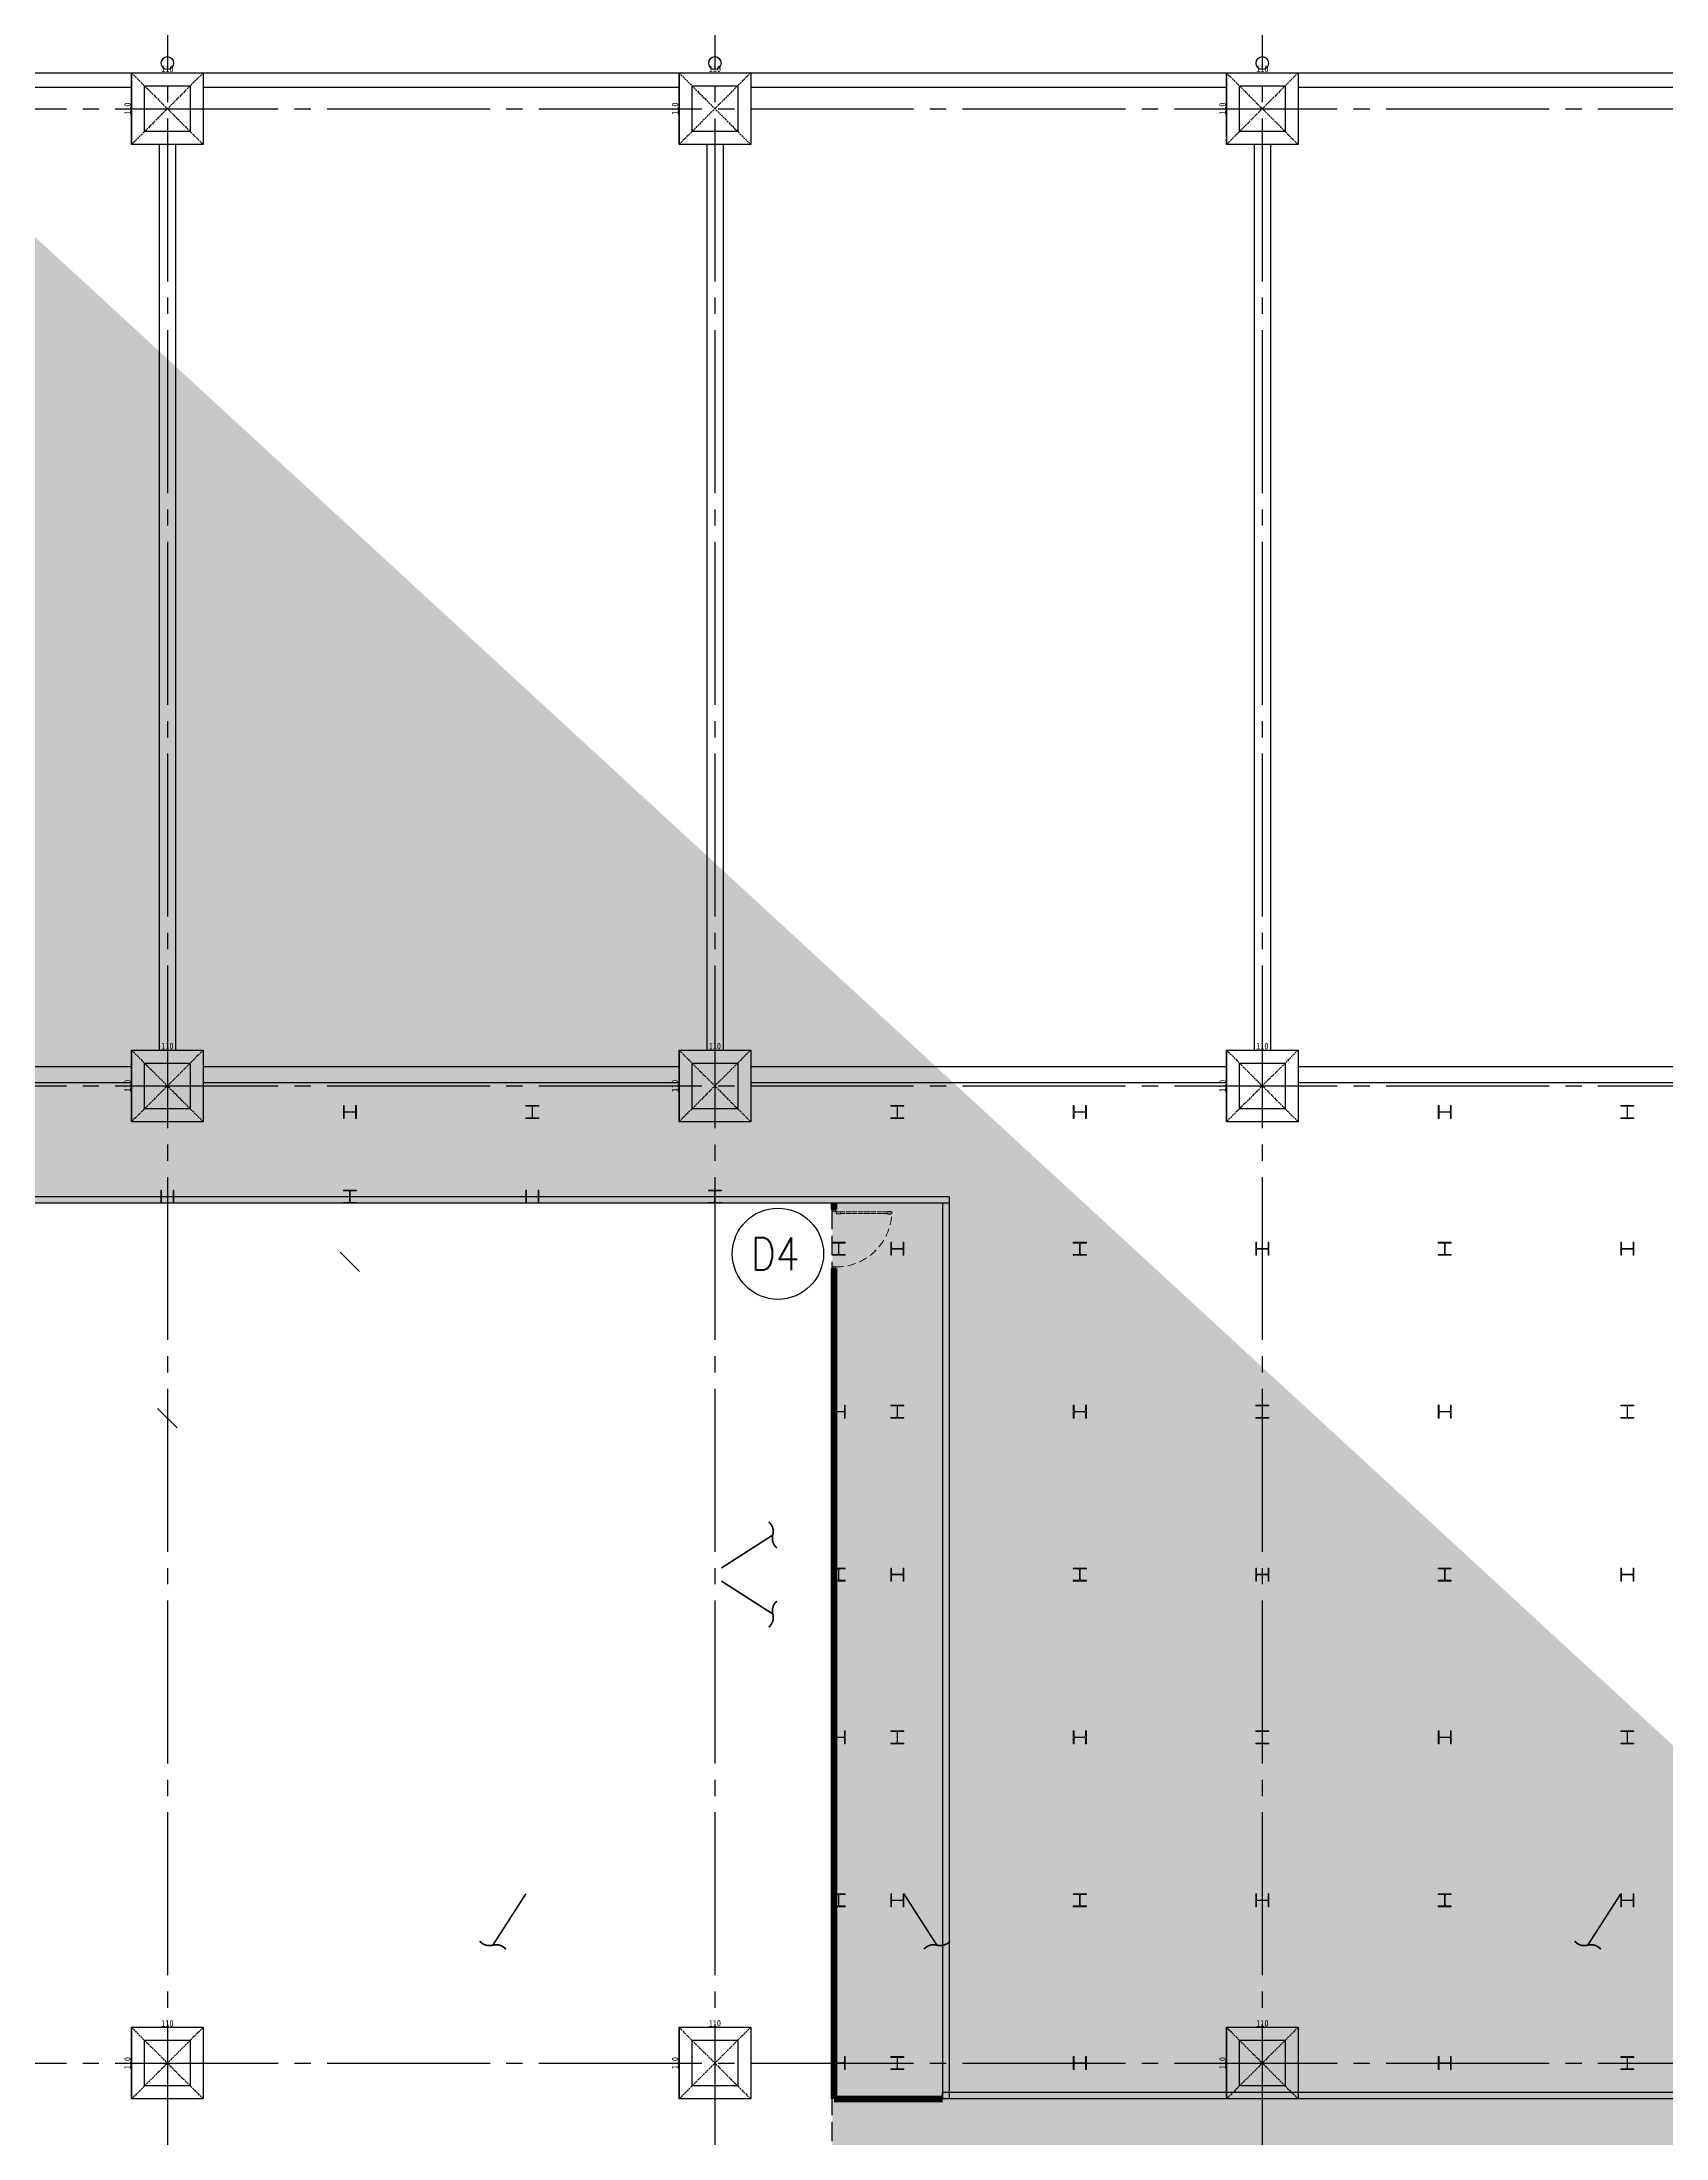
# Model space of a CAD drawing. Header units: millimetres. Extents: x -960 to 39633, y -720 to 12125.
# Drawn here: x 19967 to 22459, y 5885 to 9102 of the extents above; entities that cross this region are included whole.
import ezdxf
from ezdxf.enums import TextEntityAlignment as Align

# ---------------------------------------------------------------- set-up
doc = ezdxf.new("R2010")
doc.units = ezdxf.units.MM
doc.header["$LTSCALE"] = 100
for name, pattern in [('188K-SM-03-F05-ARCH-PA-Y2257103$0$DASHED', [19.05, 12.7, -6.35]), ('X-S-FAB-L05$0$COL-CEN-LIN', [3.25, 2.5, -0.25, 0.25, -0.25]), ('X-S-FAB-L05$0$DASHED', [0.75, 0.5, -0.25]), ('X-S-FAB-L05$0$HIDDEN', [0.4, 0.3, -0.1])]:
    doc.linetypes.add(name, pattern=pattern)
for name, color, linetype in [('0-xref', 7, 'Continuous'), ('188K-SM-03-F05-ARCH-PA-Y2257103$0$K-DIivder-3.5', 102, '188K-SM-03-F05-ARCH-PA-Y2257103$0$DASHED'), ('188K-SM-03-F05-ARCH-PA-Y2257103$0$K-TXT', 53, 'Continuous'), ('188K-SM-03-F05-ARCH-PA-Y2257103$0$K-岩棉 2hr 3.5-非抗', 11, 'Continuous'), ('X-S-FAB-L05$0$1_L05平面圖_1_A-OBJE-MEP', 8, 'Continuous'), ('X-S-FAB-L05$0$BEAM', 8, 'Continuous'), ('X-S-FAB-L05$0$BLOCK', 8, 'Continuous'), ('X-S-FAB-L05$0$BR-D', 8, 'X-S-FAB-L05$0$DASHED'), ('X-S-FAB-L05$0$CCL', 8, 'X-S-FAB-L05$0$COL-CEN-LIN'), ('X-S-FAB-L05$0$COL', 8, 'Continuous'), ('X-S-FAB-L05$0$COL-S', 8, 'Continuous'), ('X-S-FAB-L05$0$HID(UP)', 8, 'X-S-FAB-L05$0$HIDDEN'), ('X-S-FAB-L05$0$S-鋼柱', 8, 'Continuous'), ('X-S-FAB-L05$0$SKY05│level-60%', 7, 'Continuous'), ('X-S-FAB-L05$0$WALL-RC', 8, 'Continuous'), ('X-S-FAB-L05$0$斜撐', 8, 'Continuous')]:
    doc.layers.add(name, color=color, linetype=linetype)
doc.layers.add('188K-SM-03-F05-ARCH-PA-Y2257103$0$K-DOOR-鋼板門', color=150, linetype='188K-SM-03-F05-ARCH-PA-Y2257103$0$DASHED', lineweight=9)
doc.layers.add('X-S-FAB-L05$0$XREF', color=8, linetype='Continuous', lineweight=0)
doc.styles.add('188K-SM-03-F05-ARCH-PA-Y2257103$0$Standard', font='txt.shx', dxfattribs={"bigfont": 'chineset.shx'})
doc.styles.add('X-S-FAB-L05$0$DIM', font='', dxfattribs={"width": 0.8})
doc.styles.get('X-S-FAB-L05$0$DIM').set_extended_font_data('MingLiU')
doc.dimstyles.new('X-S-FAB-L05$0$JJP_005_defpoint', dxfattribs={"dimtxt": 20, "dimasz": 0.5, "dimexe": 0.5, "dimexo": 0.5, "dimgap": 0.5, "dimtad": 1, "dimdsep": 46, "dimtxsty": 'X-S-FAB-L05$0$DIM', "dimblk": 'X-S-FAB-L05$0$_None', "dimcen": 10, "dimclrd": 256, "dimclre": 256, "dimclrt": 256, "dimadec": 0, "dimazin": 0, "dimtfac": 1, "dimtix": 1, "dimtmove": 2, "dimatfit": 3, "dimldrblk": 'X-S-FAB-L05$0$_None', "dimfxl": 0.5, "dimtolj": 1, "dimtzin": 0, "dimarcsym": 0})

# ---------------------------------------------------------------- blocks, each defined once
blk = doc.blocks.new('*D173')
at = {"layer": 'DefPoints', "lineweight": -2, "transparency": 16777216}
blk.add_line((0, 0), (110, 0), dxfattribs=at)
at = {"layer": 'DefPoints', "color": 0, "transparency": 16777216}
for p in [(0, 0), (110, 0), (110, 0)]:
    blk.add_point(p, dxfattribs=at)
at = {"layer": 'DefPoints', "transparency": 16777216, "insert": (55, 6.1), "char_height": 10, "attachment_point": 5, "style": 'X-S-FAB-L05$0$DIM'}
blk.add_mtext('\\A1;110', dxfattribs=at)
blk = doc.blocks.new('X-S-FAB-L05$0$_None')
blk = doc.blocks.new('*D174')
at = {"layer": 'DefPoints', "lineweight": -2, "transparency": 16777216}
blk.add_line((0, 0), (0, -110), dxfattribs=at)
at = {"layer": 'DefPoints', "color": 0, "transparency": 16777216}
for p in [(0, 0), (0, -110), (0, -110)]:
    blk.add_point(p, dxfattribs=at)
at = {"layer": 'DefPoints', "transparency": 16777216, "insert": (-6.1, -55), "char_height": 10, "attachment_point": 5, "rotation": 90, "style": 'X-S-FAB-L05$0$DIM'}
blk.add_mtext('\\A1;110', dxfattribs=at)
blk = doc.blocks.new('X-S-FAB-L05$0$斜撐')
at = {"layer": 'X-S-FAB-L05$0$BR-D', "const_width": 0.5}
blk.add_lwpolyline([(962.11, 215.55, -0.296213), (957.95, 215.19, 0.299957), (953.75, 214.85, 0.006918)], format="xyb", dxfattribs=at)
at = {"layer": 'X-S-FAB-L05$0$BR-D', "linetype": 'ByBlock', "const_width": 0.5}
blk.add_lwpolyline([(964.37, 197.57), (957.95, 215.19)], dxfattribs=at)
blk = doc.blocks.new('X-S-FAB-L05$0$VC(C)')
at = {"layer": 'X-S-FAB-L05$0$BR-D', "const_width": 2.5}
for points in [[(21095.2, 6790.7, -0.296213), (21088.9, 6810.6, 0.299957), (21082.6, 6830.8, 0.006918)], [(21095.2, 6709.3, 0.296213), (21088.9, 6689.4, -0.299957), (21082.6, 6669.2, -0.006918)], [(20679.3, 6174.8, 0.296213), (20659.4, 6181.1, -0.299957), (20639.2, 6187.4, -0.006918)]]:
    blk.add_lwpolyline(points, format="xyb", dxfattribs=at)
at = {"layer": 'X-S-FAB-L05$0$BR-D', "linetype": 'ByBlock', "const_width": 2.5}
for points in [[(21010, 6760), (21088.9, 6810.6)], [(21010, 6740), (21088.9, 6689.4)], [(20710, 6260), (20659.4, 6181.1)]]:
    blk.add_lwpolyline(points, dxfattribs=at)
at = {"layer": 'X-S-FAB-L05$0$S-鋼柱'}
for p, q in [((20425, 7245), (20455, 7215)), ((20145, 7005), (20175, 6975))]:
    blk.add_line(p, q, dxfattribs=at)
at = {"layer": 'X-S-FAB-L05$0$斜撐'}
for p, xscale, yscale, zscale, rotation in [((25777.2, 8282.6), 5.000000000000001, 5.000000000000001, 5.000000000000001, 192.6853631040205), ((17902.8, 8282.6), -5.000000000000004, 5, 5, 167.3146368959792)]:
    blk.add_blockref('X-S-FAB-L05$0$斜撐', p, dxfattribs=dict(at, xscale=xscale, yscale=yscale, zscale=zscale, rotation=rotation))
blk = doc.blocks.new('188K-SM-03-F05-ARCH-PA-Y2257103$0$單開鋼板-900x1700')
at = {"ltscale": 0.005}
for p, q in [((3.5, 81.5), (3.5, 10.4)), ((3.5, 10.4), (3.5, 81.5)), ((3.5, 81.5), (3.5, 81.5)), ((5.9, 10.4), (5.9, 81.5)), ((5.9, 81.5), (6, 81.5)), ((6, 81.5), (6, 10.4)), ((6.1, 86.9), (6.7, 86.9)), ((6.1, 83.5), (6.1, 86.9)), ((6.7, 83.5), (6.1, 83.5)), ((6.7, 86.9), (6.7, 83.5)), ((0, 2), (0, -2)), ((2, 2.3), (0.3, 2.3)), ((2.1, -1), (2.1, 2.2)), ((3.5, 10.4), (3.5, 10.4)), ((6, 10.4), (5.9, 10.4)), ((87.9, -1), (87.9, 2.2)), ((88, 2.3), (89.7, 2.3)), ((90, 2), (90, -2)), ((0.3, -2.3), (2, -2.3)), ((2, -2.3), (3.1, -1.6)), ((2.6, -1), (2.1, -1)), ((2.5, -1.2), (2.5, -1.1)), ((2.5, -1.1), (2.6, -1.1)), ((3, -1.2), (2.5, -1.2)), ((3.1, -1), (2.9, -1)), ((2.9, -1.1), (3, -1.1)), ((3, -1.1), (3, -1.2)), ((3.1, -1.4), (3.1, -1.1)), ((86.9, -1), (87.1, -1)), ((86.9, -1.4), (86.9, -1.1)), ((88, -2.3), (86.9, -1.6)), ((87, -1.1), (87, -1.2)), ((87.1, -1.1), (87, -1.1)), ((87, -1.2), (87.5, -1.2)), ((87.4, -1), (87.9, -1)), ((87.5, -1.1), (87.4, -1.1)), ((87.5, -1.2), (87.5, -1.1)), ((89.7, -2.3), (88, -2.3))]:
    blk.add_line(p, q, dxfattribs=at)
for points in [[(3.3, 83.5), (3.3, 86.9), (2.8, 86.9), (2.8, 83.5)], [(6.1, 81.7), (6.1, 88.7), (3.3, 88.7), (3.3, 81.7)], [(2.3, -0.4), (2.3, 2.9), (2.1, 2.9), (2.1, -0.4)], [(5.9, 3.6), (2.8, 3.6), (2.8, 3.4), (5.9, 3.4)], [(6.1, 3.2), (6.1, 10.1), (3.3, 10.1), (3.3, 3.2)]]:
    blk.add_lwpolyline(points, close=True, dxfattribs=at)
for points in [[(3.4, 81.7), (3.4, 80.9, 0.158507), (3.4, 80.9), (3.4, 80.8, 0.72636), (3.5, 80.8), (3.5, 80.9, 0.414214), (3.5, 80.9, -0.414214), (3.4, 80.9), (3.4, 81.4, -0.414214), (3.5, 81.5), (3.8, 81.5, 0.414214), (3.8, 81.5), (3.8, 81.5, 0.414214), (3.8, 81.5), (3.5, 81.5, -0.414214), (3.4, 81.5), (3.4, 81.7, -0.414214), (3.5, 81.7), (4.7, 81.7), (4.7, 81.7), (4.7, 81.7), (6, 81.7, -0.414214), (6, 81.7), (6, 81.5, -0.414214), (6, 81.5), (5.7, 81.5, 0.414214), (5.7, 81.5), (5.7, 81.5, 0.414214), (5.7, 81.5), (6, 81.5, -0.414214), (6, 81.4), (6, 80.9, -0.414214), (6, 80.9), (6, 80.9, 0.414214), (6, 80.9), (6, 80.8, 0.72636), (6, 80.8), (6.1, 80.9, 0.158507), (6.1, 80.9), (6.1, 81.7, 0.414214), (6.1, 81.8), (3.4, 81.8, 0.414214)], [(4.7, 10.1), (4.7, 10.1), (3.5, 10.1, -0.414214), (3.4, 10.2), (3.4, 10.3, -0.414214), (3.5, 10.3), (3.8, 10.3, 0.414214), (3.8, 10.3), (3.8, 10.3, 0.414214), (3.8, 10.4), (3.5, 10.4, -0.414214), (3.4, 10.4), (3.4, 10.9, -0.414214), (3.5, 10.9), (3.5, 10.9, 0.414214), (3.5, 10.9), (3.5, 11, 0.72636), (3.4, 11), (3.4, 10.9, 0.158507), (3.4, 10.9), (3.4, 10.1, 0.414214), (3.4, 10.1), (6, 10.1, 0.414214), (6.1, 10.1), (6.1, 10.9, 0.158507), (6.1, 10.9), (6, 11, 0.72636), (6, 11), (6, 10.9, 0.414214), (6, 10.9, -0.414214), (6, 10.9), (6, 10.4, -0.414214), (6, 10.4), (5.7, 10.4, 0.414214), (5.7, 10.3), (5.7, 10.3, 0.414214), (5.7, 10.3), (6, 10.3, -0.414214), (6, 10.3), (6, 10.2, -0.414214), (6, 10.1), (4.7, 10.1)]]:
    blk.add_lwpolyline(points, format="xyb", close=True, dxfattribs=at)
at = {"linetype": '188K-SM-03-F05-ARCH-PA-Y2257103$0$DASHED', "ltscale": 0.01}
blk.add_arc((2.4, 3.3), 85.5, 359.2774, 87.5065, dxfattribs=at)
at = {"ltscale": 0.005}
for centre, major_axis, start_param, end_param in [((0.3, 2), (0.246, -0.246), 2.356194, 3.926991), ((2, 2.2), (0.0738, -0.0738), 7.068583, 8.63938), ((88, 2.2), (-0.0738, -0.0738), -2.356194, -0.785398), ((89.7, 2), (-0.246, -0.246), 2.356194, 3.926991), ((0.3, -2), (-0.246, -0.246), 5.497787, 7.068583), ((2.6, -1.1), (-0.0246, -0.0246), 0.785398, 3.926991), ((2.9, -1.1), (-0.0246, -0.0246), 3.926991, 7.068583), ((3.1, -1.1), (0.0246, -0.0246), 7.068583, 8.63938), ((2.9, -1.4), (0.148, -0.148), 6.162283, 7.068583), ((86.9, -1.1), (-0.0246, -0.0246), -2.356194, -0.785398), ((87.1, -1.4), (-0.148, -0.148), -0.785398, 0.120903), ((87.1, -1.1), (0.0246, -0.0246), -0.785398, 2.356194), ((87.4, -1.1), (0.0246, -0.0246), 2.356194, 5.497787), ((89.7, -2), (0.246, -0.246), -0.785398, 0.785398)]:
    blk.add_ellipse(centre, major_axis=major_axis, ratio=1, start_param=start_param, end_param=end_param, dxfattribs=at)
at = {"ltscale": 0.005, "extrusion": (0, 0, -1)}
blk.add_ellipse((2.4, 3.3), major_axis=(-0.344, 0.344), ratio=1, start_param=5.497787, end_param=11.780972, dxfattribs=at)
blk = doc.blocks.new('188K-SM-03-F05-ARCH-PA-Y2257103')
at = {"layer": '188K-SM-03-F05-ARCH-PA-Y2257103$0$K-DIivder-3.5', "linetype": 'ByBlock', "ltscale": 2, "const_width": 10}
for points in [[(21182.7, 7310), (21182.7, 7320)], [(21182.7, 5945), (21182.7, 7220)], [(21349.5, 5945), (21182.7, 5945)]]:
    blk.add_lwpolyline(points, dxfattribs=at)
at = {"layer": '188K-SM-03-F05-ARCH-PA-Y2257103$0$K-TXT'}
blk.add_circle((21096.8, 7242.4), 70, dxfattribs=at)
at = {"layer": '188K-SM-03-F05-ARCH-PA-Y2257103$0$K-岩棉 2hr 3.5-非抗'}
for p, q in [((21359.5, 7330), (19320, 7330)), ((21359.5, 7320), (19320, 7320)), ((21349.5, 7320), (21349.5, 5945)), ((21359.5, 7330), (21359.5, 5945)), ((24305, 5955), (21349.5, 5955)), ((21349.5, 5950), (21349.5, 5955)), ((24305, 5945), (21349.5, 5945))]:
    blk.add_line(p, q, dxfattribs=at)
at = {"layer": '188K-SM-03-F05-ARCH-PA-Y2257103$0$K-DOOR-鋼板門', "rotation": 270}
blk.add_blockref('188K-SM-03-F05-ARCH-PA-Y2257103$0$單開鋼板-900x1700', (21182.7, 7310), dxfattribs=at)
at = {"layer": '188K-SM-03-F05-ARCH-PA-Y2257103$0$K-TXT', "style": '188K-SM-03-F05-ARCH-PA-Y2257103$0$Standard', "width": 0.85}
blk.add_text('D4', height=50, dxfattribs=at).set_placement((21092.4, 7242.4), align=Align.MIDDLE)
blk = doc.blocks.new('*U58')
at = {"layer": 'DefPoints', "linetype": 'X-S-FAB-L05$0$HIDDEN', "ltscale": 0.1}
for p, q in [((110, 0), (0, -110)), ((0, 0), (110, -110))]:
    blk.add_line(p, q, dxfattribs=at)
at = {"layer": 'X-S-FAB-L05$0$COL', "ltscale": 0.1}
blk.add_lwpolyline([(0, 0), (110, 0), (110, -110), (0, -110)], close=True, dxfattribs=at)
at = {"layer": 'DefPoints'}
dim = blk.add_linear_dim(base=(0, -110), p1=(0, 0), p2=(0, -110), angle=90, dimstyle='X-S-FAB-L05$0$JJP_005_defpoint', override={"dimtxt": 10}, dxfattribs=at)
dim.commit()
dim.dimension.update_dxf_attribs({"geometry": '*D174', "text_midpoint": (-6.067, -55)})
dim = blk.add_linear_dim(base=(110, 0), p1=(0, 0), p2=(110, 0), dimstyle='X-S-FAB-L05$0$JJP_005_defpoint', override={"dimtxt": 10}, dxfattribs=at)
dim.commit()
dim.dimension.update_dxf_attribs({"geometry": '*D173', "text_midpoint": (55, 6.067)})
blk = doc.blocks.new('X-S-FAB-L05$0$FAB2-L05')
at = {"layer": 'X-S-FAB-L05$0$CCL'}
for p, q in [((-6000, 11005), (-6000, 0)), ((-5160, 11005), (-5160, 0)), ((-4320, 11005), (-4320, 0)), ((-26880, 9720), (1210, 9720)), ((-26880, 8220), (1210, 8220)), ((-26880, 6720), (1210, 6720))]:
    blk.add_line(p, q, dxfattribs=at)
at = {"layer": 'X-S-FAB-L05$0$COL-S'}
for points in [[(-6035, 9755), (-5965, 9755), (-5965, 9685), (-6035, 9685)], [(-5195, 9755), (-5125, 9755), (-5125, 9685), (-5195, 9685)], [(-4355, 9755), (-4285, 9755), (-4285, 9685), (-4355, 9685)], [(-6035, 8255), (-5965, 8255), (-5965, 8185), (-6035, 8185)], [(-5195, 8255), (-5125, 8255), (-5125, 8185), (-5195, 8185)], [(-4355, 8255), (-4285, 8255), (-4285, 8185), (-4355, 8185)], [(-6035, 6755), (-5965, 6755), (-5965, 6685), (-6035, 6685)], [(-5195, 6755), (-5125, 6755), (-5125, 6685), (-5195, 6685)], [(-4355, 6755), (-4285, 6755), (-4285, 6685), (-4355, 6685)]]:
    blk.add_lwpolyline(points, close=True, dxfattribs=at)
at = {"layer": 'X-S-FAB-L05$0$BEAM'}
for p in [(-6055, 9775), (-5215, 9775), (-4375, 9775), (-6055, 8275), (-5215, 8275), (-4375, 8275), (-6055, 6775), (-5215, 6775), (-4375, 6775)]:
    blk.add_blockref('*U58', p, dxfattribs=at)
blk = doc.blocks.new('X-S-FAB-L05')
at = {"layer": 'X-S-FAB-L05$0$SKY05│level-60%'}
h = blk.add_hatch(dxfattribs=at)
h.set_pattern_fill('ANSI31', color=256)
h.set_pattern_definition([(45, (0, 0), (-0.08838834765, 0.08838834765), [])])
edge = h.paths.add_edge_path()
edge.add_line((23520.4, 5520), (21180, 5520))
edge.add_line((21180, 5520), (21180, 7320))
edge.add_line((21180, 7320), (19200, 7320))
edge.add_line((19200, 7320), (19200, 8595))
edge.add_line((19200, 8595), (19707.5, 8595))
edge.add_line((19707.5, 8595), (19707.5, 9033))
at = {"layer": 'X-S-FAB-L05$0$1_L05平面圖_1_A-OBJE-MEP', "color": 8, "lineweight": 0, "ltscale": 10, "flags": 128}
for points in [[(20169.5, 9070, 1), (20150.5, 9070, 1)], [(21009.5, 9070, 1), (20990.5, 9070, 1)], [(21849.5, 9070, 1), (21830.5, 9070, 1)]]:
    blk.add_lwpolyline(points, format="xyb", close=True, dxfattribs=at)
at = {"layer": 'X-S-FAB-L05$0$1_L05平面圖_1_A-OBJE-MEP', "color": 8, "lineweight": 0, "ltscale": 10}
for centre in [(20160, 9070), (21000, 9070), (21840, 9070)]:
    blk.add_circle(centre, 10, dxfattribs=at)
at = {"layer": 'X-S-FAB-L05$0$COL-S'}
for points in [[(20125, 9035), (20195, 9035), (20195, 8965), (20125, 8965)], [(20965, 9035), (21035, 9035), (21035, 8965), (20965, 8965)], [(21805, 9035), (21875, 9035), (21875, 8965), (21805, 8965)], [(20125, 7535), (20195, 7535), (20195, 7465), (20125, 7465)], [(20965, 7535), (21035, 7535), (21035, 7465), (20965, 7465)], [(21805, 7535), (21875, 7535), (21875, 7465), (21805, 7465)], [(21805, 6035), (21875, 6035), (21875, 5965), (21805, 5965)]]:
    blk.add_lwpolyline(points, close=True, dxfattribs=at)
at = {"layer": 'X-S-FAB-L05$0$COL-S', "lineweight": 0, "flags": 128}
for points in [[(20430, 7450), (20431.2, 7450), (20431.2, 7458.3, -0.41421356), (20432.5, 7459.6), (20447.5, 7459.6, -0.41421356), (20448.8, 7458.3), (20448.8, 7450), (20450, 7450), (20450, 7470), (20448.8, 7470), (20448.8, 7461.7, -0.41421356), (20447.5, 7460.4), (20432.5, 7460.4, -0.41421356), (20431.2, 7461.7), (20431.2, 7470), (20430, 7470)], [(20710, 7470), (20710, 7468.8), (20718.3, 7468.8, -0.41421356), (20719.6, 7467.5), (20719.6, 7452.5, -0.41421356), (20718.3, 7451.2), (20710, 7451.2), (20710, 7450), (20730, 7450), (20730, 7451.2), (20721.7, 7451.2, -0.41421356), (20720.4, 7452.5), (20720.4, 7467.5, -0.41421356), (20721.7, 7468.8), (20730, 7468.8), (20730, 7470)], [(21270, 7470), (21270, 7468.8), (21278.3, 7468.8, -0.41421356), (21279.6, 7467.5), (21279.6, 7452.5, -0.41421356), (21278.3, 7451.2), (21270, 7451.2), (21270, 7450), (21290, 7450), (21290, 7451.2), (21281.7, 7451.2, -0.41421356), (21280.4, 7452.5), (21280.4, 7467.5, -0.41421356), (21281.7, 7468.8), (21290, 7468.8), (21290, 7470)], [(21550, 7450), (21551.2, 7450), (21551.2, 7458.3, -0.41421356), (21552.5, 7459.6), (21567.5, 7459.6, -0.41421356), (21568.8, 7458.3), (21568.8, 7450), (21570, 7450), (21570, 7470), (21568.8, 7470), (21568.8, 7461.7, -0.41421356), (21567.5, 7460.4), (21552.5, 7460.4, -0.41421356), (21551.2, 7461.7), (21551.2, 7470), (21550, 7470)], [(22110, 7450), (22111.2, 7450), (22111.2, 7458.3, -0.41421356), (22112.5, 7459.6), (22127.5, 7459.6, -0.41421356), (22128.8, 7458.3), (22128.8, 7450), (22130, 7450), (22130, 7470), (22128.8, 7470), (22128.8, 7461.7, -0.41421356), (22127.5, 7460.4), (22112.5, 7460.4, -0.41421356), (22111.2, 7461.7), (22111.2, 7470), (22110, 7470)], [(22390, 7470), (22390, 7468.8), (22398.3, 7468.8, -0.41421356), (22399.6, 7467.5), (22399.6, 7452.5, -0.41421356), (22398.3, 7451.2), (22390, 7451.2), (22390, 7450), (22410, 7450), (22410, 7451.2), (22401.7, 7451.2, -0.41421356), (22400.4, 7452.5), (22400.4, 7467.5, -0.41421356), (22401.7, 7468.8), (22410, 7468.8), (22410, 7470)], [(20150, 7320), (20151.2, 7320), (20151.2, 7328.3, -0.41421356), (20152.5, 7329.6), (20167.5, 7329.6, -0.41421356), (20168.8, 7328.3), (20168.8, 7320), (20170, 7320), (20170, 7340), (20168.8, 7340), (20168.8, 7331.7, -0.41421356), (20167.5, 7330.4), (20152.5, 7330.4, -0.41421356), (20151.2, 7331.7), (20151.2, 7340), (20150, 7340)], [(20430, 7340), (20430, 7338.8), (20438.3, 7338.8, -0.41421356), (20439.6, 7337.5), (20439.6, 7322.5, -0.41421356), (20438.3, 7321.2), (20430, 7321.2), (20430, 7320), (20450, 7320), (20450, 7321.2), (20441.7, 7321.2, -0.41421356), (20440.4, 7322.5), (20440.4, 7337.5, -0.41421356), (20441.7, 7338.8), (20450, 7338.8), (20450, 7340)], [(20710, 7320), (20711.2, 7320), (20711.2, 7328.3, -0.41421356), (20712.5, 7329.6), (20727.5, 7329.6, -0.41421356), (20728.8, 7328.3), (20728.8, 7320), (20730, 7320), (20730, 7340), (20728.8, 7340), (20728.8, 7331.7, -0.41421356), (20727.5, 7330.4), (20712.5, 7330.4, -0.41421356), (20711.2, 7331.7), (20711.2, 7340), (20710, 7340)], [(20990, 7340), (20990, 7338.8), (20998.3, 7338.8, -0.41421356), (20999.6, 7337.5), (20999.6, 7322.5, -0.41421356), (20998.3, 7321.2), (20990, 7321.2), (20990, 7320), (21010, 7320), (21010, 7321.2), (21001.7, 7321.2, -0.41421356), (21000.4, 7322.5), (21000.4, 7337.5, -0.41421356), (21001.7, 7338.8), (21010, 7338.8), (21010, 7340)], [(21180, 7260), (21180, 7258.8), (21188.3, 7258.8, -0.41421356), (21189.6, 7257.5), (21189.6, 7242.5, -0.41421356), (21188.3, 7241.2), (21180, 7241.2), (21180, 7240), (21200, 7240), (21200, 7241.2), (21191.7, 7241.2, -0.41421356), (21190.4, 7242.5), (21190.4, 7257.5, -0.41421356), (21191.7, 7258.8), (21200, 7258.8), (21200, 7260)], [(21270, 7240), (21271.2, 7240), (21271.2, 7248.3, -0.41421356), (21272.5, 7249.6), (21287.5, 7249.6, -0.41421356), (21288.8, 7248.3), (21288.8, 7240), (21290, 7240), (21290, 7260), (21288.8, 7260), (21288.8, 7251.7, -0.41421356), (21287.5, 7250.4), (21272.5, 7250.4, -0.41421356), (21271.2, 7251.7), (21271.2, 7260), (21270, 7260)], [(21550, 7260), (21550, 7258.8), (21558.3, 7258.8, -0.41421356), (21559.6, 7257.5), (21559.6, 7242.5, -0.41421356), (21558.3, 7241.2), (21550, 7241.2), (21550, 7240), (21570, 7240), (21570, 7241.2), (21561.7, 7241.2, -0.41421356), (21560.4, 7242.5), (21560.4, 7257.5, -0.41421356), (21561.7, 7258.8), (21570, 7258.8), (21570, 7260)], [(21830, 7240), (21831.2, 7240), (21831.2, 7248.3, -0.41421356), (21832.5, 7249.6), (21847.5, 7249.6, -0.41421356), (21848.8, 7248.3), (21848.8, 7240), (21850, 7240), (21850, 7260), (21848.8, 7260), (21848.8, 7251.7, -0.41421356), (21847.5, 7250.4), (21832.5, 7250.4, -0.41421356), (21831.2, 7251.7), (21831.2, 7260), (21830, 7260)], [(22110, 7260), (22110, 7258.8), (22118.3, 7258.8, -0.41421356), (22119.6, 7257.5), (22119.6, 7242.5, -0.41421356), (22118.3, 7241.2), (22110, 7241.2), (22110, 7240), (22130, 7240), (22130, 7241.2), (22121.7, 7241.2, -0.41421356), (22120.4, 7242.5), (22120.4, 7257.5, -0.41421356), (22121.7, 7258.8), (22130, 7258.8), (22130, 7260)], [(22390, 7240), (22391.2, 7240), (22391.2, 7248.3, -0.41421356), (22392.5, 7249.6), (22407.5, 7249.6, -0.41421356), (22408.8, 7248.3), (22408.8, 7240), (22410, 7240), (22410, 7260), (22408.8, 7260), (22408.8, 7251.7, -0.41421356), (22407.5, 7250.4), (22392.5, 7250.4, -0.41421356), (22391.2, 7251.7), (22391.2, 7260), (22390, 7260)], [(21180, 6990), (21181.2, 6990), (21181.2, 6998.3, -0.41421356), (21182.5, 6999.6), (21197.5, 6999.6, -0.41421356), (21198.8, 6998.3), (21198.8, 6990), (21200, 6990), (21200, 7010), (21198.8, 7010), (21198.8, 7001.7, -0.41421356), (21197.5, 7000.4), (21182.5, 7000.4, -0.41421356), (21181.2, 7001.7), (21181.2, 7010), (21180, 7010)], [(21270, 7010), (21270, 7008.8), (21278.3, 7008.8, -0.41421356), (21279.6, 7007.5), (21279.6, 6992.5, -0.41421356), (21278.3, 6991.2), (21270, 6991.2), (21270, 6990), (21290, 6990), (21290, 6991.2), (21281.7, 6991.2, -0.41421356), (21280.4, 6992.5), (21280.4, 7007.5, -0.41421356), (21281.7, 7008.8), (21290, 7008.8), (21290, 7010)], [(21550, 6990), (21551.2, 6990), (21551.2, 6998.3, -0.41421356), (21552.5, 6999.6), (21567.5, 6999.6, -0.41421356), (21568.8, 6998.3), (21568.8, 6990), (21570, 6990), (21570, 7010), (21568.8, 7010), (21568.8, 7001.7, -0.41421356), (21567.5, 7000.4), (21552.5, 7000.4, -0.41421356), (21551.2, 7001.7), (21551.2, 7010), (21550, 7010)], [(21830, 7010), (21830, 7008.8), (21838.3, 7008.8, -0.41421356), (21839.6, 7007.5), (21839.6, 6992.5, -0.41421356), (21838.3, 6991.2), (21830, 6991.2), (21830, 6990), (21850, 6990), (21850, 6991.2), (21841.7, 6991.2, -0.41421356), (21840.4, 6992.5), (21840.4, 7007.5, -0.41421356), (21841.7, 7008.8), (21850, 7008.8), (21850, 7010)], [(22110, 6990), (22111.2, 6990), (22111.2, 6998.3, -0.41421356), (22112.5, 6999.6), (22127.5, 6999.6, -0.41421356), (22128.8, 6998.3), (22128.8, 6990), (22130, 6990), (22130, 7010), (22128.8, 7010), (22128.8, 7001.7, -0.41421356), (22127.5, 7000.4), (22112.5, 7000.4, -0.41421356), (22111.2, 7001.7), (22111.2, 7010), (22110, 7010)], [(22390, 7010), (22390, 7008.8), (22398.3, 7008.8, -0.41421356), (22399.6, 7007.5), (22399.6, 6992.5, -0.41421356), (22398.3, 6991.2), (22390, 6991.2), (22390, 6990), (22410, 6990), (22410, 6991.2), (22401.7, 6991.2, -0.41421356), (22400.4, 6992.5), (22400.4, 7007.5, -0.41421356), (22401.7, 7008.8), (22410, 7008.8), (22410, 7010)], [(21180, 6760), (21180, 6758.8), (21188.3, 6758.8, -0.41421356), (21189.6, 6757.5), (21189.6, 6742.5, -0.41421356), (21188.3, 6741.2), (21180, 6741.2), (21180, 6740), (21200, 6740), (21200, 6741.2), (21191.7, 6741.2, -0.41421356), (21190.4, 6742.5), (21190.4, 6757.5, -0.41421356), (21191.7, 6758.8), (21200, 6758.8), (21200, 6760)], [(21270, 6740), (21271.2, 6740), (21271.2, 6748.3, -0.41421356), (21272.5, 6749.6), (21287.5, 6749.6, -0.41421356), (21288.8, 6748.3), (21288.8, 6740), (21290, 6740), (21290, 6760), (21288.8, 6760), (21288.8, 6751.7, -0.41421356), (21287.5, 6750.4), (21272.5, 6750.4, -0.41421356), (21271.2, 6751.7), (21271.2, 6760), (21270, 6760)], [(21550, 6760), (21550, 6758.8), (21558.3, 6758.8, -0.41421356), (21559.6, 6757.5), (21559.6, 6742.5, -0.41421356), (21558.3, 6741.2), (21550, 6741.2), (21550, 6740), (21570, 6740), (21570, 6741.2), (21561.7, 6741.2, -0.41421356), (21560.4, 6742.5), (21560.4, 6757.5, -0.41421356), (21561.7, 6758.8), (21570, 6758.8), (21570, 6760)], [(21830, 6740), (21831.2, 6740), (21831.2, 6748.3, -0.41421356), (21832.5, 6749.6), (21847.5, 6749.6, -0.41421356), (21848.8, 6748.3), (21848.8, 6740), (21850, 6740), (21850, 6760), (21848.8, 6760), (21848.8, 6751.7, -0.41421356), (21847.5, 6750.4), (21832.5, 6750.4, -0.41421356), (21831.2, 6751.7), (21831.2, 6760), (21830, 6760)], [(22110, 6760), (22110, 6758.8), (22118.3, 6758.8, -0.41421356), (22119.6, 6757.5), (22119.6, 6742.5, -0.41421356), (22118.3, 6741.2), (22110, 6741.2), (22110, 6740), (22130, 6740), (22130, 6741.2), (22121.7, 6741.2, -0.41421356), (22120.4, 6742.5), (22120.4, 6757.5, -0.41421356), (22121.7, 6758.8), (22130, 6758.8), (22130, 6760)], [(22390, 6740), (22391.2, 6740), (22391.2, 6748.3, -0.41421356), (22392.5, 6749.6), (22407.5, 6749.6, -0.41421356), (22408.8, 6748.3), (22408.8, 6740), (22410, 6740), (22410, 6760), (22408.8, 6760), (22408.8, 6751.7, -0.41421356), (22407.5, 6750.4), (22392.5, 6750.4, -0.41421356), (22391.2, 6751.7), (22391.2, 6760), (22390, 6760)], [(21180, 6490), (21181.2, 6490), (21181.2, 6498.3, -0.41421356), (21182.5, 6499.6), (21197.5, 6499.6, -0.41421356), (21198.8, 6498.3), (21198.8, 6490), (21200, 6490), (21200, 6510), (21198.8, 6510), (21198.8, 6501.7, -0.41421356), (21197.5, 6500.4), (21182.5, 6500.4, -0.41421356), (21181.2, 6501.7), (21181.2, 6510), (21180, 6510)], [(21270, 6510), (21270, 6508.8), (21278.3, 6508.8, -0.41421356), (21279.6, 6507.5), (21279.6, 6492.5, -0.41421356), (21278.3, 6491.2), (21270, 6491.2), (21270, 6490), (21290, 6490), (21290, 6491.2), (21281.7, 6491.2, -0.41421356), (21280.4, 6492.5), (21280.4, 6507.5, -0.41421356), (21281.7, 6508.8), (21290, 6508.8), (21290, 6510)], [(21550, 6490), (21551.2, 6490), (21551.2, 6498.3, -0.41421356), (21552.5, 6499.6), (21567.5, 6499.6, -0.41421356), (21568.8, 6498.3), (21568.8, 6490), (21570, 6490), (21570, 6510), (21568.8, 6510), (21568.8, 6501.7, -0.41421356), (21567.5, 6500.4), (21552.5, 6500.4, -0.41421356), (21551.2, 6501.7), (21551.2, 6510), (21550, 6510)], [(21830, 6510), (21830, 6508.8), (21838.3, 6508.8, -0.41421356), (21839.6, 6507.5), (21839.6, 6492.5, -0.41421356), (21838.3, 6491.2), (21830, 6491.2), (21830, 6490), (21850, 6490), (21850, 6491.2), (21841.7, 6491.2, -0.41421356), (21840.4, 6492.5), (21840.4, 6507.5, -0.41421356), (21841.7, 6508.8), (21850, 6508.8), (21850, 6510)], [(22110, 6490), (22111.2, 6490), (22111.2, 6498.3, -0.41421356), (22112.5, 6499.6), (22127.5, 6499.6, -0.41421356), (22128.8, 6498.3), (22128.8, 6490), (22130, 6490), (22130, 6510), (22128.8, 6510), (22128.8, 6501.7, -0.41421356), (22127.5, 6500.4), (22112.5, 6500.4, -0.41421356), (22111.2, 6501.7), (22111.2, 6510), (22110, 6510)], [(22390, 6510), (22390, 6508.8), (22398.3, 6508.8, -0.41421356), (22399.6, 6507.5), (22399.6, 6492.5, -0.41421356), (22398.3, 6491.2), (22390, 6491.2), (22390, 6490), (22410, 6490), (22410, 6491.2), (22401.7, 6491.2, -0.41421356), (22400.4, 6492.5), (22400.4, 6507.5, -0.41421356), (22401.7, 6508.8), (22410, 6508.8), (22410, 6510)], [(21180, 6260), (21180, 6258.8), (21188.3, 6258.8, -0.41421356), (21189.6, 6257.5), (21189.6, 6242.5, -0.41421356), (21188.3, 6241.2), (21180, 6241.2), (21180, 6240), (21200, 6240), (21200, 6241.2), (21191.7, 6241.2, -0.41421356), (21190.4, 6242.5), (21190.4, 6257.5, -0.41421356), (21191.7, 6258.8), (21200, 6258.8), (21200, 6260)], [(21270, 6240), (21271.2, 6240), (21271.2, 6248.3, -0.41421356), (21272.5, 6249.6), (21287.5, 6249.6, -0.41421356), (21288.8, 6248.3), (21288.8, 6240), (21290, 6240), (21290, 6260), (21288.8, 6260), (21288.8, 6251.7, -0.41421356), (21287.5, 6250.4), (21272.5, 6250.4, -0.41421356), (21271.2, 6251.7), (21271.2, 6260), (21270, 6260)], [(21550, 6260), (21550, 6258.8), (21558.3, 6258.8, -0.41421356), (21559.6, 6257.5), (21559.6, 6242.5, -0.41421356), (21558.3, 6241.2), (21550, 6241.2), (21550, 6240), (21570, 6240), (21570, 6241.2), (21561.7, 6241.2, -0.41421356), (21560.4, 6242.5), (21560.4, 6257.5, -0.41421356), (21561.7, 6258.8), (21570, 6258.8), (21570, 6260)], [(21830, 6240), (21831.2, 6240), (21831.2, 6248.3, -0.41421356), (21832.5, 6249.6), (21847.5, 6249.6, -0.41421356), (21848.8, 6248.3), (21848.8, 6240), (21850, 6240), (21850, 6260), (21848.8, 6260), (21848.8, 6251.7, -0.41421356), (21847.5, 6250.4), (21832.5, 6250.4, -0.41421356), (21831.2, 6251.7), (21831.2, 6260), (21830, 6260)], [(22110, 6260), (22110, 6258.8), (22118.3, 6258.8, -0.41421356), (22119.6, 6257.5), (22119.6, 6242.5, -0.41421356), (22118.3, 6241.2), (22110, 6241.2), (22110, 6240), (22130, 6240), (22130, 6241.2), (22121.7, 6241.2, -0.41421356), (22120.4, 6242.5), (22120.4, 6257.5, -0.41421356), (22121.7, 6258.8), (22130, 6258.8), (22130, 6260)], [(22390, 6240), (22391.2, 6240), (22391.2, 6248.3, -0.41421356), (22392.5, 6249.6), (22407.5, 6249.6, -0.41421356), (22408.8, 6248.3), (22408.8, 6240), (22410, 6240), (22410, 6260), (22408.8, 6260), (22408.8, 6251.7, -0.41421356), (22407.5, 6250.4), (22392.5, 6250.4, -0.41421356), (22391.2, 6251.7), (22391.2, 6260), (22390, 6260)], [(21180, 5990), (21181.2, 5990), (21181.2, 5998.3, -0.41421356), (21182.5, 5999.6), (21197.5, 5999.6, -0.41421356), (21198.8, 5998.3), (21198.8, 5990), (21200, 5990), (21200, 6010), (21198.8, 6010), (21198.8, 6001.7, -0.41421356), (21197.5, 6000.4), (21182.5, 6000.4, -0.41421356), (21181.2, 6001.7), (21181.2, 6010), (21180, 6010)], [(21270, 6010), (21270, 6008.8), (21278.3, 6008.8, -0.41421356), (21279.6, 6007.5), (21279.6, 5992.5, -0.41421356), (21278.3, 5991.2), (21270, 5991.2), (21270, 5990), (21290, 5990), (21290, 5991.2), (21281.7, 5991.2, -0.41421356), (21280.4, 5992.5), (21280.4, 6007.5, -0.41421356), (21281.7, 6008.8), (21290, 6008.8), (21290, 6010)], [(21550, 5990), (21551.2, 5990), (21551.2, 5998.3, -0.41421356), (21552.5, 5999.6), (21567.5, 5999.6, -0.41421356), (21568.8, 5998.3), (21568.8, 5990), (21570, 5990), (21570, 6010), (21568.8, 6010), (21568.8, 6001.7, -0.41421356), (21567.5, 6000.4), (21552.5, 6000.4, -0.41421356), (21551.2, 6001.7), (21551.2, 6010), (21550, 6010)], [(22110, 5990), (22111.2, 5990), (22111.2, 5998.3, -0.41421356), (22112.5, 5999.6), (22127.5, 5999.6, -0.41421356), (22128.8, 5998.3), (22128.8, 5990), (22130, 5990), (22130, 6010), (22128.8, 6010), (22128.8, 6001.7, -0.41421356), (22127.5, 6000.4), (22112.5, 6000.4, -0.41421356), (22111.2, 6001.7), (22111.2, 6010), (22110, 6010)], [(22390, 6010), (22390, 6008.8), (22398.3, 6008.8, -0.41421356), (22399.6, 6007.5), (22399.6, 5992.5, -0.41421356), (22398.3, 5991.2), (22390, 5991.2), (22390, 5990), (22410, 5990), (22410, 5991.2), (22401.7, 5991.2, -0.41421356), (22400.4, 5992.5), (22400.4, 6007.5, -0.41421356), (22401.7, 6008.8), (22410, 6008.8), (22410, 6010)]]:
    blk.add_lwpolyline(points, format="xyb", close=True, dxfattribs=at)
at = {"layer": 'X-S-FAB-L05$0$HID(UP)'}
blk.add_lwpolyline([(24315, 5565), (23585, 5565), (23585, 5520), (21180, 5520), (21180, 7320), (19200, 7320), (19200, 8595), (19707.5, 8595), (19707.5, 9033)], dxfattribs=at)
at = {"layer": 'X-S-FAB-L05$0$WALL-RC'}
for p, q in [((19375, 9055), (20105, 9055)), ((20215, 9055), (20945, 9055)), ((21055, 9055), (21785, 9055)), ((21895, 9055), (22625, 9055)), ((19732.5, 9033), (20105, 9033)), ((20215, 9033), (20945, 9033)), ((21055, 9033), (21785, 9033)), ((21895, 9033), (22625, 9033)), ((20147.5, 8945), (20147.5, 7555)), ((20172.5, 8945), (20172.5, 7555)), ((20987.5, 8945), (20987.5, 7555)), ((21012.5, 8945), (21012.5, 7555)), ((21827.5, 8945), (21827.5, 7555)), ((21852.5, 8945), (21852.5, 7555)), ((19732.5, 7530), (20105, 7530)), ((20215, 7530), (20945, 7530)), ((21055, 7530), (21785, 7530)), ((21895, 7530), (22625, 7530)), ((19375, 7505), (20105, 7505)), ((20215, 7505), (20945, 7505)), ((21055, 7505), (21785, 7505)), ((21895, 7505), (22625, 7505))]:
    blk.add_line(p, q, dxfattribs=at)
at = {"layer": 'X-S-FAB-L05$0$BEAM'}
for p in [(20105, 9055), (20945, 9055), (21785, 9055), (20105, 7555), (20945, 7555), (21785, 7555), (21785, 6055)]:
    blk.add_blockref('*U58', p, dxfattribs=at)
at = {"layer": 'X-S-FAB-L05$0$BLOCK'}
blk.add_blockref('X-S-FAB-L05$0$FAB2-L05', (26160, -720), dxfattribs=at)
at = {"layer": 'X-S-FAB-L05$0$XREF'}
blk.add_blockref('X-S-FAB-L05$0$VC(C)', (0, 0), dxfattribs=at)

msp = doc.modelspace()

# ---------------------------------------------------------------- block references
msp.add_blockref('188K-SM-03-F05-ARCH-PA-Y2257103', (0, 0))
at = {"layer": '0-xref'}
msp.add_blockref('X-S-FAB-L05', (0, 0), dxfattribs=at)

doc.saveas('drawing.dxf')
